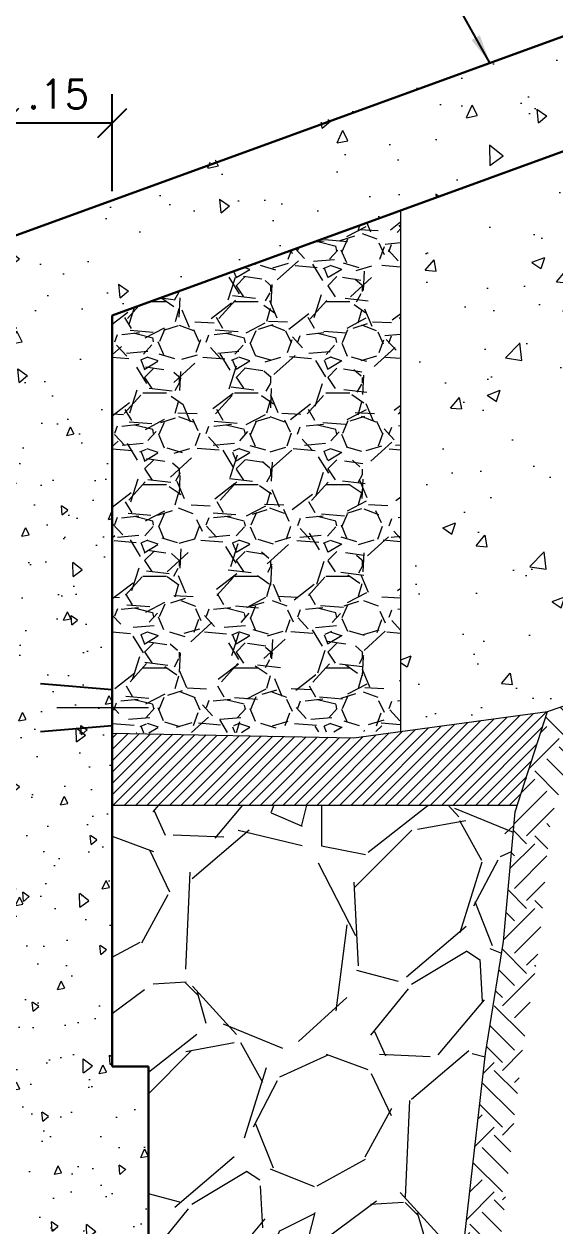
# Model space of a CAD drawing. Header units: millimetres. Extents: x 147.1 to 162.6, y 184.3 to 191.9.
# Drawn here: x 149.814 to 150.551, y 185.169 to 186.836 of the extents above; entities that cross this region are included whole.
import ezdxf

# ---------------------------------------------------------------- set-up
doc = ezdxf.new("R2010")
doc.units = ezdxf.units.MM
doc.header["$PDMODE"] = 35
doc.linetypes.add('CENTER', pattern=[50.800000000000004, 31.75, -6.35, 6.35, -6.35])
doc.linetypes.add('HIDDEN', pattern=[9.524999999999999, 6.35, -3.175])
for name, color, linetype, lineweight in [('CASCO', 160, 'Continuous', 30), ('g-achurado', 1, 'Continuous', 15), ('g-acotado', 9, 'Continuous', 15), ('g-ejes', 9, 'CENTER', 18)]:
    doc.layers.add(name, color=color, linetype=linetype, lineweight=lineweight)
doc.layers.add('Filtros', color=7, linetype='Continuous', lineweight=5, transparency=0.6)
doc.layers.add('g-proyecciones', color=1, linetype='HIDDEN')
doc.styles.add('01COTAS', font='romans.shx')
doc.dimstyles.new('DIM-20-CORTE', dxfattribs={"dimscale": 0.02, "dimtxt": 2, "dimasz": 2, "dimexe": 2, "dimexo": 2, "dimgap": 1, "dimtad": 1, "dimtih": 1, "dimtoh": 1, "dimzin": 4, "dimdsep": 46, "dimtxsty": '01COTAS', "dimblk": 'OBLIQUE', "dimcen": 25, "dimclrd": 7, "dimclre": 20, "dimclrt": 7, "dimazin": 0, "dimtfac": 1, "dimtmove": 2, "dimatfit": 3, "dimfxl": 1, "dimtolj": 1, "dimtzin": 0, "dimarcsym": 0})
doc.dimstyles.new('DIM-20-PLANTA', dxfattribs={"dimscale": 0.02, "dimtxt": 2, "dimasz": 2, "dimexe": 2, "dimexo": 2, "dimgap": 1, "dimtad": 1, "dimzin": 4, "dimdsep": 46, "dimtxsty": '01COTAS', "dimcen": 25, "dimclrd": 252, "dimclre": 252, "dimclrt": 7, "dimadec": 0, "dimazin": 0, "dimtfac": 1, "dimtmove": 2, "dimatfit": 3, "dimfxl": 1, "dimtolj": 1, "dimtzin": 0, "dimarcsym": 0})

# ---------------------------------------------------------------- blocks, each defined once
blk = doc.blocks.new('_Oblique')
at = {"color": 0, "linetype": 'ByBlock', "lineweight": -2}
blk.add_line((-0.5, -0.5), (0.5, 0.5), dxfattribs=at)
blk = doc.blocks.new('*D99')
at = {"layer": 'DEFPOINTS', "color": 0, "transparency": 16777216}
for p in [(149.9364622533597, 186.6984701803678), (149.7864622533596, 186.5639854272536), (149.9364622533597, 186.5639854272536)]:
    blk.add_point(p, dxfattribs=at)
at = {"layer": 'g-acotado', "color": 20, "lineweight": -2, "transparency": 16777216}
for p, q in [((149.7864622533596, 186.6039854272536), (149.7864622533596, 186.7384701803678)), ((149.9364622533597, 186.6039854272536), (149.9364622533597, 186.7384701803678))]:
    blk.add_line(p, q, dxfattribs=at)
at = {"layer": 'g-acotado', "color": 7, "lineweight": -2, "transparency": 16777216}
blk.add_line((149.7864622533596, 186.6984701803678), (149.9364622533597, 186.6984701803678), dxfattribs=at)
at = {"layer": 'g-acotado', "color": 7, "lineweight": -2, "transparency": 16777216, "xscale": 0.04, "yscale": 0.04, "zscale": 0.04, "rotation": 180}
blk.add_blockref('_Oblique', (149.7864622533596, 186.6984701803678), dxfattribs=at)
at = {"layer": 'g-acotado', "color": 7, "lineweight": -2, "transparency": 16777216, "xscale": 0.04, "yscale": 0.04, "zscale": 0.04}
blk.add_blockref('_Oblique', (149.9364622533597, 186.6984701803678), dxfattribs=at)
at = {"layer": 'g-acotado', "color": 7, "transparency": 16777216, "insert": (149.8614622533596, 186.7384701803678), "char_height": 0.04, "attachment_point": 5, "style": '01COTAS'}
blk.add_mtext('\\A1;.15', dxfattribs=at)

msp = doc.modelspace()

# ---------------------------------------------------------------- hatches: boundary and pattern name
at = {"layer": 'Filtros'}
h = msp.add_hatch(dxfattribs=at)
h.set_pattern_fill('AR-CONC', color=251, scale=0.001)
h.set_pattern_definition([(49.99999999999999, (22.90170903744922, -28.1099590982798), (0.182184668996004, -0.01593908553890309), [0.01905, -0.20955]), (355, (22.90170903744922, -28.1099590982798), (-0.03524342142496934, 0.1910568452390352), [0.01524, -0.16764058417]), (100.4514447, (22.91689104444922, -28.11128735177979), (0.1469412470903533, 0.1751177519121951), [0.0161900088, -0.1780902445999999]), (46.18420000000002, (22.90170903744922, -28.05915909827979), (0.2710790408921299, -0.04204232793272715), [0.02857499999999998, -0.3143249999999996]), (96.63555760999992, (22.92429893744922, -28.06266259827981), (0.237404134051503, 0.2474261245977215), [0.02428502314, -0.26713560816]), (351.1841511700001, (22.90170903744922, -28.05915909827979), (0.237404134064977, 0.2474261245855326), [0.02285996707, -0.25145973192]), (21, (22.92710903744923, -28.07185909827982), (0.1516143912691325, -0.1022651981870876), [0.01905, -0.20955]), (326.0000000000001, (22.92710903744923, -28.07185909827982), (0.06180202834764707, 0.1841879661223193), [0.01524, -0.16764]), (71.45144499999999, (22.93974357004922, -28.08038119817979), (0.2134164192787162, 0.08192276888590524), [0.0161900088, -0.1780899376]), (37.50000000000001, (22.90170903744922, -28.1099590982798), (0.003088603250591816, 0.0845550388731531), [0, -0.165608, 0, -0.17018, 0, -0.168275]), (7.499999999999999, (22.90170903744922, -28.1099590982798), (0.06681966251030574, 0.1001805748181195), [0, -0.09702799999999999, 0, -0.161798, 0, -0.06413500000000001]), (327.5, (22.84506703744923, -28.1099590982798), (0.1355905951668714, -0.005728743992673444), [0, -0.0635, 0, -0.19812, 0, -0.26289]), (317.5, (22.81966703744922, -28.1099590982798), (0.148129181386018, 0.02542649103333303), [0, -0.08255, 0, -0.131572, 0, -0.18669])])
h.paths.add_polyline_path([(150.63646225336, 186.6864453288081), (150.33646225336, 186.5772542585282), (150.33646225336, 185.8546450982921), (150.5402241623145, 185.8821869762135), (150.63646225336, 185.9152507250948)])
h = msp.add_hatch(dxfattribs=at)
h.set_pattern_fill('GRAVEL', color=251, scale=0.005)
h.set_pattern_definition([(228.0127875, (22.99314903744923, -27.98295909827979), (-1.01600000007979, -1.142999999929089), [0.017086072, -1.69152418197825]), (184.969741, (22.98171903744922, -27.99565909827979), (1.523999999397025, 0.1270000072348962), [0.02932023599999998, -2.902702444676197]), (132.5104471, (22.95250903744922, -27.9981990982798), (1.270000000536375, -1.396999999512298), [0.020674076, -2.046736139705]), (267.273689, (22.90297903744923, -28.02994909827981), (0.1270000002659863, 2.539999999986656), [0.02670022599999998, -2.643321871286897]), (292.83365418, (22.90170903744922, -28.05661909827981), (-0.6350000000531705, 1.523999999977773), [0.02618168499999998, -2.591990387267197]), (357.2736889999999, (22.91186903744922, -28.0807490982798), (-2.539999999986656, 0.1270000002659864), [0.02670022599999998, -2.643321871286897]), (37.69424047, (22.93853903744922, -28.0820190982798), (-1.650999999926795, -1.270000000095021), [0.03530968299999999, -3.495655765712351]), (72.25532837, (22.96647903744922, -28.0604290982798), (0.8890000002389645, 2.793999999923943), [0.033335976, -3.30026283009525]), (121.42956562, (22.97663903744922, -28.02867909827981), (-1.016000000144156, 1.650999999911301), [0.02679065, -2.652277284935601]), (175.2363583, (22.96266903744922, -28.0058190982798), (1.396999999979976, -0.1270000002194628), [0.03058566399999998, -1.498696847499998]), (222.3974378, (22.93218903744922, -28.00327909827979), (-1.523999999951233, -1.3970000000532), [0.03955389600000001, -3.91583862560885]), (138.81407483, (23.02870903744922, -28.03121909827979), (-0.8889999999466754, 0.7620000000619591), [0.013500227, -1.3365282912172]), (171.4692344, (23.01854903744922, -28.02232909827981), (1.651000000044483, -0.2539999997118672), [0.025684099, -2.542731949852]), (225, (22.99314903744923, -28.0185190982798), (-1.776356839400251e-17, -0.127000000000012), [0.017960467, -0.1616446554214]), (203.19859051, (22.98425903744922, -28.00327909827979), (0.6350000000173045, 0.2539999999554667), [0.009672065999999988, -0.9575311184446991]), (291.80140949, (22.97536903744923, -28.00708909827981), (-0.1270000000265748, 0.3809999999911436), [0.013678281, -0.6702376495]), (30.96375653, (22.98044903744922, -28.0197890982798), (0.3810000000093192, 0.2539999999860563), [0.02221598299999998, -0.7183149076454993]), (161.56505118, (22.99949903744923, -28.00835909827981), (0.2540000000066291, -0.1269999999866877), [0.016064357, -0.3855449058414]), (16.389540334, (22.90170903744922, -28.00708909827981), (1.270000000000007, 0.3810000000000122), [0.0225044, -2.22794133362695]), (70.34617594, (22.92329903744923, -28.00073909827981), (-0.5080000000464657, -1.396999999983521), [0.018879947, -1.86911078391]), (293.19859051, (22.99949903744923, -27.98295909827979), (-0.2539999999556631, 0.6350000000177642), [0.01934400499999998, -0.9478591794446991]), (343.6104596700001, (23.00711903744923, -28.00073909827981), (-1.270000000026615, 0.380999999911143), [0.02250439999999998, -2.227941333626997]), (339.44395478, (22.90170903744922, -28.08582909827979), (-0.6349999999999931, 0.2540000000000105), [0.02170175999999997, -1.063386715655299]), (294.7751406, (22.92202903744922, -28.09344909827979), (-0.6350000007558465, 1.396999999656363), [0.018183606, -1.800179669036]), (66.80140949, (23.00076903744922, -28.1099590982798), (0.2539999999601149, 0.6350000000159651), [0.019344005, -0.9478591794446999]), (17.35402464, (23.00838903744922, -28.09217909827981), (-1.650999999967151, -0.5080000001066232), [0.02128913700000001, -2.10761879901]), (69.44395478, (22.93853903744922, -28.1099590982798), (-0.254000000004423, -0.6349999999982316), [0.01085088, -1.0742375956553]), (101.309932474, (22.99314903744923, -28.1099590982798), (-0.12700000000002, 0.5080000000000184), [0.00647573, -0.6410997482263001]), (165.963756532, (22.99187903744922, -28.1036090982798), (0.3809999999999756, -0.1269999999999933), [0.026181685, -0.49745272945345]), (186.00900596, (22.96647903744922, -28.09725909827981), (1.269999999993269, 0.1270000000664677), [0.02426334999999998, -2.402068243166847]), (303.69006753, (22.98044903744922, -28.03121909827979), (-0.1270000000176484, 0.2539999999911851), [0.018316194, -0.439588817984]), (353.15722659, (22.99060903744922, -28.0464590982798), (2.159000000013284, -0.2539999998869697), [0.031977838, -3.16580045325155]), (60.9453959, (23.02235903744922, -28.05026909827981), (-0.5080000000139843, -0.8889999999920127), [0.013075412, -1.2944696159055]), (90, (23.02870903744922, -28.03883909827979), (-0.127, 0.127), [0.00762, -0.11938]), (120.25643716, (22.96393903744922, -28.09344909827979), (0.5079999999378583, -0.8890000000354898), [0.017643348, -1.74669703866]), (48.01278749999999, (22.95504903744923, -28.07820909827981), (1.016000000083767, 1.14299999992551), [0.034172144, -1.67443810997825]), (0, (22.97790903744922, -28.05280909827979), (0.127, 0.127), [0.03302, -0.09398]), (325.3048465, (23.01092903744922, -28.05280909827979), (1.270000000481077, -0.8889999993127289), [0.020080478, -1.987965836207]), (254.0546040999999, (23.02743903744923, -28.06423909827981), (-0.1269999999911278, -0.5080000000022373), [0.018491454, -0.9060825019386001]), (207.64597536, (23.02235903744922, -28.0820190982798), (-2.413000000088668, -1.269999999831538), [0.03010725499999998, -2.980623221146897]), (175.42607874, (22.99568903744922, -28.0959890982798), (-1.650999999999941, 0.1269999999999739), [0.031851473, -3.153292322812])])
h.paths.add_polyline_path([(150.33646225336, 186.5772542585282), (149.9364622533597, 186.4316661648216), (149.9364622533595, 185.8523790570274), (150.33646225336, 185.8546450982921)])
h = msp.add_hatch(dxfattribs=at)
h.set_pattern_fill('LINE', color=251, scale=0.0035, angle=45)
h.set_pattern_definition([(45, (22.90170903744922, -23.61676619477581), (-0.007857724105935509, 0.007857724105935509), [])])
h.paths.add_polyline_path([(150.2716483818766, 185.8458844042783), (149.9364622533595, 185.8523790570274), (149.9364622533595, 185.7523790570274), (150.4982045060958, 185.7523790570274), (150.5402241623145, 185.8821869762135)])
at = {"layer": 'g-achurado', "linetype": 'Continuous'}
h = msp.add_hatch(dxfattribs=at)
h.set_pattern_fill('AR-CONC', color=251, scale=0.001, angle=45, style=0)
h.set_pattern_definition([(94.99999999999991, (23.00170903744944, -28.1099590982798), (0.1400946503457718, 0.1175533794048302), [0.01905, -0.20955]), (40.00000000000002, (23.00170903744944, -28.1099590982798), (-0.1600184531424416, 0.1101767285788195), [0.01524, -0.16764058417]), (145.4514447, (23.01338355460815, -28.10016301523507), (-0.0199237976296598, 0.2277301021368535), [0.0161900088, -0.1780902446]), (91.1841999999999, (22.96578801296516, -28.07403807379552), (0.2214102432304705, 0.1619534128742705), [0.02857499999999999, -0.3143249999999999]), (141.63555761, (22.98423883304937, -28.06054195092707), (-0.007086617476218582, 0.3428267636152945), [0.02428502314, -0.26713560816]), (36.18415117000001, (22.96578801296516, -28.07403807379552), (-0.007086617458072153, 0.3428267636162032), [0.02285996707, -0.25145973192]), (66, (22.99272878132838, -28.06505781767444), (0.1795199793093499, 0.03489514907439817), [0.01904999999999997, -0.2095499999999998]), (11.00000000000003, (22.99272878132838, -28.06505781767444), (-0.08653992652234554, 0.1739411931937545), [0.01524, -0.16764]), (116.451445, (23.0076887796362, -28.0621498886251), (0.09298005187572975, 0.2088363427013335), [0.0161900088, -0.1780899376]), (82.50000000000001, (23.00170903744944, -28.1099590982798), (-0.0576054690678104, 0.06197341367358698), [0, -0.1656079999999998, 0, -0.1701799999999998, 0, -0.1682749999999998]), (52.49999999999999, (23.00170903744944, -28.1099590982798), (-0.02358972731942485, 0.1180870002746923), [0, -0.09702799999999999, 0, -0.161798, 0, -0.06413500000000001]), (12.5, (22.96165709514948, -28.15001104057978), (0.09992786303251577, 0.09182619558271357), [0, -0.0635, 0, -0.19812, 0, -0.26289]), (2.499999999999997, (22.94369658290734, -28.16797155282191), (0.08676390441821676, 0.1227223928811142), [0, -0.08255, 0, -0.131572, 0, -0.18669])])
h.paths.add_polyline_path([(151.2350514244747, 186.9043139696479), (151.1837484029744, 187.0452678627651), (149.7364622533458, 186.5227960999578), (149.7364622533458, 186.4727960999577), (149.7864622533597, 186.4895668392283), (149.7864622533596, 186.2898790570286), (149.9364622533596, 186.2898790570273), (149.9364622533597, 186.4316661648216)])
h = msp.add_hatch(dxfattribs=at)
h.set_pattern_fill('AR-CONC', color=251, scale=0.017, angle=45, style=0)
h.set_pattern_definition([(94.99999999999984, (-7.707359412778658, -12.16291158765975), (0.09376383985927753, 0.07867720339803448), [0.01275, -0.14025]), (40.00000000000002, (-7.707359412778658, -12.16291158765975), (-0.1070986684564506, 0.07374058543166465), [0.0102, -0.1122]), (145.4514, (-7.69954576023423, -12.15635515371886), (-0.01333470966530254, 0.1524177979739099), [0.0108358323, -0.11919415904]), (91.18419999999972, (-7.731401043338991, -12.13886995709942), (0.1481878100155035, 0.1083943400834004), [0.01912499999999999, -0.2103749999999999]), (141.6356, (-7.719052053550854, -12.12983710322226), (-0.004742832545418602, 0.2294509871987408), [0.01625374896, -0.17879121]), (36.18420000000004, (-7.731401043338991, -12.13886995709942), (-0.004743011708452941, 0.2294509835455918), [0.0153, -0.1683]), (66, (-7.713369820418734, -12.13285954945931), (0.1201511672594314, 0.02335502099952089), [0.01274999999999996, -0.1402499999999994]), (11.00000000000003, (-7.713369820418734, -12.13285954945931), (-0.05792046082053219, 0.1164174340177903), [0.0102, -0.1122]), (116.4514, (-7.703357221892787, -12.13091330409495), (0.0622308148922584, 0.1397724053557031), [0.0108358323, -0.11919415904]), (82.50000000000001, (-7.707359412778658, -12.16291158765975), (-0.03855484150207784, 0.04147826899413304), [0, -0.1108399999999997, 0, -0.1138999999999997, 0, -0.1126249999999997]), (52.49999999999999, (-7.707359412778658, -12.16291158765975), (-0.0157884001744182, 0.07903460648306176), [0, -0.06494, 0, -0.10829, 0, -0.042925]), (12.5, (-7.734165830853442, -12.18971800573453), (0.06688108844426505, 0.0614585295085263), [0, -0.0425, 0, -0.1326, 0, -0.17595]), (2.499999999999997, (-7.746186646133623, -12.20173882101471), (0.05807029714373926, 0.08213716716857132), [0, -0.05525000000000001, 0, -0.08806, 0, -0.12495])])
h.paths.add_polyline_path([(148.4364622533601, 185.9898790570275), (148.3364622533602, 185.9898790570275), (148.3864622533602, 185.9898790570275), (148.3364622533604, 185.9898790570275), (148.3364622533601, 185.3898790570275), (148.2864622533601, 185.3898790570275), (148.2864622533601, 185.2898790570274), (148.4364622533601, 185.2898790570274)])
h.paths.add_polyline_path([(148.5864622533601, 185.3898790570275), (148.5864622533601, 185.2898790570275), (149.0864622533601, 185.2898790570275), (149.7864622533597, 185.2898790570276), (149.7864622533597, 184.8898790570275), (149.9864622533585, 184.8898790570274), (149.9864622533611, 185.3898790570275), (149.9364622533594, 185.3898790570277), (149.9364622533597, 186.2767892284229), (149.9364622533458, 186.2898790570214), (149.8764622533589, 186.2898790570276), (149.6864622533582, 186.2898790570297), (149.6864622533593, 186.1884535357725), (149.7864622533592, 186.1884535357726), (149.7864622533597, 185.3898790570273), (149.0864622533601, 185.3898790570274), (149.0864622533601, 186.2898790570268), (148.9364622533602, 186.2898790570275), (148.9364622533601, 185.9898790570275), (148.8364622533601, 185.9898790570276), (148.8364622533601, 185.8898790570275), (148.9364622533601, 185.8898790570275), (148.9364622533601, 185.3898790570275)])
h = msp.add_hatch(dxfattribs=at)
h.set_pattern_fill('EARTH', color=34, scale=0.01, angle=45, style=0)
h.set_pattern_definition([(45, (22.90170903744922, -28.1099590982798), (6.938893903907228e-18, 0.08980256121069152), [0.0635, -0.0635]), (45, (22.88487105722221, -28.09312111805281), (6.938893903907228e-18, 0.08980256121069152), [0.0635, -0.0635]), (45, (22.86803307699522, -28.07628313782578), (6.938893903907228e-18, 0.08980256121069152), [0.0635, -0.0635]), (135, (22.86803307699522, -28.06505781767444), (-0.08980256121069152, 6.938893903907228e-18), [0.0635, -0.0635]), (135, (22.88487105722221, -28.04821983744745), (-0.08980256121069152, 6.938893903907228e-18), [0.0635, -0.0635]), (135, (22.90170903744922, -28.03138185722045), (-0.08980256121069152, 6.938893903907228e-18), [0.0635, -0.0635])])
h.paths.add_polyline_path([(149.9864622533557, 184.8898790570274), (149.9864622533597, 184.8398108749491), (150.1979346121288, 184.8508584440947), (150.4514546426524, 184.9404055013823), (150.5039275929906, 185.4014779622995), (150.5285453506549, 185.5573052901733), (150.5445422110071, 185.7331743349278), (150.5800993019747, 185.8430179749324), (150.7711763402304, 185.9086647800719), (151.0178075409736, 185.9605384827175), (151.3294085243615, 186.0414295385224), (151.6479256174673, 186.0656074784278), (151.6441411136856, 186.1154640480162), (151.3211692754096, 186.090947958092), (151.0063739331906, 186.0092276524701), (150.7578568590056, 185.9569572958819), (150.5402241623145, 185.8821869762135), (150.4952534034979, 185.7432624548939), (150.4789003808809, 185.5634777719512), (150.4543708927098, 185.4082091789328), (150.4053118858647, 184.9771345610493), (150.188102565317, 184.9004129882792)])
h = msp.add_hatch(dxfattribs=at)
h.set_pattern_fill('GRAVEL', color=251, scale=0.017, angle=45, style=0)
h.set_pattern_definition([(273.0127875, (22.81621699917665, -27.58479372031968), (0.3053287077540405, -5.190588037999319), [0.05809264480000001, -5.751182218726051]), (229.969741, (22.8192702862578, -27.64280617486179), (3.358615770436344, 3.969273221456787), [0.09968880239999992, -9.869188311899068]), (177.5104471, (22.75515125755338, -27.71913835189088), (6.411902870560391, -0.305328705654305), [0.0702918584, -6.958902874997]), (312.2736889999999, (22.71240523841709, -27.91454872508533), (-5.801245453539119, 6.411902871050772), [0.09078076840000002, -8.987294362375462]), (337.83365418, (22.77347098004036, -27.98172104087092), (-5.190588038052364, 2.137300956633191), [0.08901772900000002, -8.81276731670848]), (42.27368899999997, (22.85590973123178, -28.01530719876374), (-6.411902871050772, -5.801245453539119), [0.09078076840000002, -8.987294362375462]), (82.69424047, (22.92308204701737, -27.95424145714045), (-0.9159861239446121, -7.022560286728526), [0.1200529222, -11.88522960342199]), (117.25532837, (22.93834848242318, -27.83516326097509), (-4.579930620987904, 8.854532535765841), [0.1133423184, -11.22089362232385]), (166.42956562, (22.8864426020434, -27.73440478729668), (-6.411902870576704, 1.526643540021935), [0.0910882099999999, -9.01774276878103]), (220.2363583, (22.79789727668967, -27.71303177772856), (3.6639444978757, 3.053287080587747), [0.1039912576, -5.0955692815]), (267.3974378, (22.71851181257941, -27.78020409351413), (-0.3053287078712072, -7.022560286686735), [0.1344832463999998, -13.31385132707008]), (183.81407483, (23.01773394653344, -27.61532659113132), (-3.969273205533325, -0.3053287078391898), [0.0459007718, -4.54419619013848]), (216.4692344, (22.97193464031598, -27.61837987821247), (4.579930621159495, 3.358615790079526), [0.0873259366, -8.6452886294968]), (270, (22.90170903744922, -27.67028575859226), (0.3053287081163799, -0.3053287081163801), [0.0610655878, -0.54959182843276]), (248.19859051, (22.84369658290711, -27.65501932318645), (0.9159861244977221, 2.137300956748996), [0.03288502439999995, -3.255605802711977]), (336.80140949, (22.83148343458247, -27.68555219399806), (-1.221314832508003, 0.6106574161475202), [0.04650615540000001, -2.2788080083]), (75.96375653, (22.87422945371875, -27.70387191648504), (0.3053287081722792, 1.526643540570638), [0.0755343422, -2.4422706859947]), (206.56505118, (22.89254917620573, -27.63059302653713), (0.9159861243329862, 0.3053287081642936), [0.05461881380000001, -1.31085267986076]), (61.38954033400001, (22.65439278387498, -27.86264284470556), (2.137300956814447, 3.969273205512613), [0.07651496, -7.575000534331632]), (115.34617594, (22.69103222884894, -27.79547052891996), (2.137300956663127, -4.57993062181736), [0.06419181979999991, -6.354976665293994]), (338.19859051, (22.83148343458247, -27.56952728491385), (-2.137300956750574, 0.9159861244983551), [0.06576961699999992, -3.222721210111977]), (28.61045967000005, (22.89254917620573, -27.59395358156317), (-3.969273205362925, -2.13730095709207), [0.07651496, -7.5750005343318]), (24.44395478000004, (22.84369658290711, -28.05194664373769), (-2.137300956814467, -0.9159861243490118), [0.073785984, -3.615514833228021]), (339.7751406, (22.91086889869271, -28.02141377292605), (-4.885259330852639, 1.83197224605477), [0.0618242604, -6.120610874722401]), (111.80140949, (23.13986542977997, -27.87180270594905), (-0.9159861244833266, 2.137300956756951), [0.06576961700000002, -3.22272121011198]), (62.35402464, (23.11543913313066, -27.81073696432577), (-2.747958372711848, -5.190588038155336), [0.07238306580000002, -7.165903916634]), (114.44395478, (22.99025436280297, -28.02141377292605), (0.9159861243341685, -2.137300956820841), [0.03689299199999996, -3.652407825228018]), (146.309932474, (23.121545707293, -27.89012242843603), (-1.526643540581849, 0.9159861243490501), [0.022017482, -2.17973914396942]), (210.963756532, (23.10322598480602, -27.87790928011137), (1.22131483246533, 0.6106574162326601), [0.08901772899999992, -1.691339280141729]), (231.00900596, (23.02689380777693, -27.92370858632881), (2.747958372871179, 3.358615789423479), [0.08249538999999993, -8.167032026767282]), (348.69006753, (22.90170903744922, -27.73135150021554), (-0.9159861243702909, 0.3053287080527292), [0.0622750596, -1.4946019811456]), (38.15722658999998, (22.96277477907249, -27.74356464854017), (5.801245453970868, 4.579930622048948), [0.1087246492, -10.76372154105527]), (105.9453959, (23.04826681734507, -27.67639233275457), (0.9159861242962302, -3.358615789294281), [0.0444564008, -4.4011966940787]), (135, (23.03605366902042, -27.6336463136183), (-0.6106574162327025, 5.551115123125783e-17), [0.025908, -0.405892]), (165.25643716, (23.01162737237111, -27.92065529924767), (3.358615789215788, -0.9159861245837759), [0.05998738319999996, -5.938769931443994]), (93.01278749999992, (22.953614917829, -27.90538886384184), (-0.3053287077358759, 5.190588038000275), [0.1161852896, -5.693089573926049]), (45, (22.94750834366667, -27.78936395475765), (5.551115123125783e-17, 0.6106574162327025), [0.112268, -0.319532]), (10.30484649999996, (23.02689380777693, -27.70997849064739), (5.190588037482245, 0.9159861271579515), [0.06827362520000001, -6.759083843103801]), (299.0546040999999, (23.09406612356253, -27.69776534232273), (0.9159861243757628, -1.526643540565805), [0.06287094359999999, -3.08068050659124]), (252.64597536, (23.12459899437415, -27.75272450978366), (-2.747958373665343, -8.854532535182345), [0.102364667, -10.13411895189946]), (220.42607874, (23.09406612356253, -27.8504296963809), (-4.274601913628714, -3.663944497396137), [0.1082950081999999, -10.72119389756079])])
h.paths.add_polyline_path([(150.4982045060958, 185.7523790570274), (149.9364622533595, 185.7523790570274), (149.9364622533594, 185.3898790570275), (149.9864622533598, 185.3898790570275), (149.9864622533598, 184.8898790570276), (150.188102565317, 184.9004129882792), (150.4053118858647, 184.9771345610493), (150.4543708927098, 185.4082091789328), (150.4789003808809, 185.5634777719512), (150.4952534034979, 185.7432624548939)])

# ---------------------------------------------------------------- linework, layer by layer
at = {"layer": 'CASCO'}
for p, q in [((149.7364622533458, 186.5184987838348), (151.183748402976, 187.0452678627657)), ((149.9364622533597, 186.4316661648216), (151.2350514244747, 186.9043139696479)), ((149.9364622533597, 186.4316661648216), (149.9364622533594, 185.3898790570275)), ((149.9364622533597, 185.3898790570275), (149.9864622533598, 185.3898790570275)), ((149.9864622533598, 185.3898790570275), (149.9864622533598, 184.8898790570275))]:
    msp.add_line(p, q, dxfattribs=at)
at = {"layer": 'Filtros', "color": 251}
msp.add_line((149.9364622533595, 185.7523790570274), (150.4982045060958, 185.7523790570274), dxfattribs=at)
for points in [[(150.33646225336, 186.5772542585282), (150.33646225336, 185.8546450982921)], [(149.9364622533598, 185.8523790570274), (150.2716483818766, 185.8458844042783), (150.5402241623145, 185.8821869762135)]]:
    msp.add_lwpolyline(points, dxfattribs=at)
at = {"layer": 'g-achurado', "color": 34, "linetype": 'Continuous'}
msp.add_lwpolyline([(149.9864622533622, 184.8898790570277), (150.188102565317, 184.9004129882792), (150.4053118858647, 184.9771345610493), (150.4053118858647, 184.9771345610493), (150.4543708927098, 185.4082091789328), (150.4789003808809, 185.5634777719512), (150.4952534034979, 185.7432624548939), (150.5402241623145, 185.8821869762135), (150.7578568590056, 185.9569572958819), (151.0063739331906, 186.0092276524701), (151.3211692754096, 186.090947958092), (151.6441411136856, 186.1154640480162)], dxfattribs=at)
at = {"layer": 'g-ejes', "ltscale": 0.004}
msp.add_line((149.9864622533597, 185.8873790570274), (149.731638971621, 185.8873790570274), dxfattribs=at)
at = {"layer": 'g-proyecciones', "color": 1, "linetype": 'HIDDEN', "ltscale": 0.01}
for p, q in [((149.9364622533598, 185.9123790570274), (149.7864622533598, 185.9248790570274)), ((149.9364622533598, 185.8623790570274), (149.7864622533598, 185.8498790570274))]:
    msp.add_line(p, q, dxfattribs=at)

# ---------------------------------------------------------------- dimensions: what is measured, and where the dimension line sits
at = {"layer": 'g-acotado'}
dim = msp.add_linear_dim(base=(149.9364622533597, 186.6984701803678), p1=(149.7864622533596, 186.5639854272536), p2=(149.9364622533597, 186.5639854272536), dimstyle='DIM-20-CORTE', dxfattribs=at)
dim.commit()
dim.dimension.update_dxf_attribs({"geometry": '*D99', "text_midpoint": (149.8614622533596, 186.7384701803678)})

# ---------------------------------------------------------------- leaders
at = {"layer": 'g-acotado', "color": 5}
msp.add_leader([(150.4601053281609, 186.7818833233002), (150.2700279811867, 187.1217600017334), (150.0838534539439, 187.1217600017334)], dimstyle='DIM-20-PLANTA', override={"dimgap": 1, "dimtad": 0}, dxfattribs=at)

doc.saveas('drawing.dxf')
